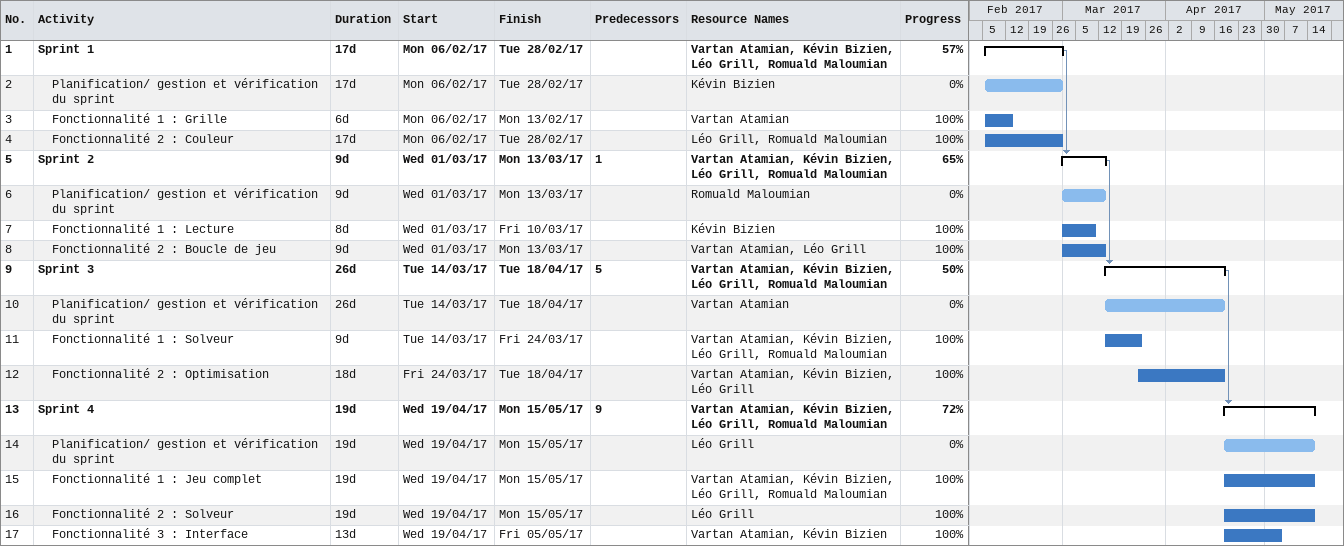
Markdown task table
| ID | Level | Task | Duration | Start | Finish | Predecessors | Resources | % complete |
|---|---|---|---|---|---|---|---|---|
| 1 | 1 | **Sprint 1** | 17d | 2017-02-06 | 2017-02-28 |  | Vartan Atamian, Kévin Bizien, Léo Grill, Romuald Maloumian | 57 |
| 2 | 2 | Planification/ gestion et vérification du sprint | 17d | 2017-02-06 | 2017-02-28 |  | Kévin Bizien | 0 |
| 3 | 2 | Fonctionnalité 1 : Grille | 6d | 2017-02-06 | 2017-02-13 |  | Vartan Atamian | 100 |
| 4 | 2 | Fonctionnalité 2 : Couleur | 17d | 2017-02-06 | 2017-02-28 |  | Léo Grill, Romuald Maloumian | 100 |
| 5 | 1 | **Sprint 2** | 9d | 2017-03-01 | 2017-03-13 | 1 | Vartan Atamian, Kévin Bizien, Léo Grill, Romuald Maloumian | 65 |
| 6 | 2 | Planification/ gestion et vérification du sprint | 9d | 2017-03-01 | 2017-03-13 |  | Romuald Maloumian | 0 |
| 7 | 2 | Fonctionnalité 1 : Lecture | 8d | 2017-03-01 | 2017-03-10 |  | Kévin Bizien | 100 |
| 8 | 2 | Fonctionnalité 2 : Boucle de jeu | 9d | 2017-03-01 | 2017-03-13 |  | Vartan Atamian, Léo Grill | 100 |
| 9 | 1 | **Sprint 3** | 26d | 2017-03-14 | 2017-04-18 | 5 | Vartan Atamian, Kévin Bizien, Léo Grill, Romuald Maloumian | 50 |
| 10 | 2 | Planification/ gestion et vérification du sprint | 26d | 2017-03-14 | 2017-04-18 |  | Vartan Atamian | 0 |
| 11 | 2 | Fonctionnalité 1 : Solveur | 9d | 2017-03-14 | 2017-03-24 |  | Vartan Atamian, Kévin Bizien, Léo Grill, Romuald Maloumian | 100 |
| 12 | 2 | Fonctionnalité 2 : Optimisation | 18d | 2017-03-24 | 2017-04-18 |  | Vartan Atamian, Kévin Bizien, Léo Grill | 100 |
| 13 | 1 | **Sprint 4** | 19d | 2017-04-19 | 2017-05-15 | 9 | Vartan Atamian, Kévin Bizien, Léo Grill, Romuald Maloumian | 72 |
| 14 | 2 | Planification/ gestion et vérification du sprint | 19d | 2017-04-19 | 2017-05-15 |  | Léo Grill | 0 |
| 15 | 2 | Fonctionnalité 1 : Jeu complet | 19d | 2017-04-19 | 2017-05-15 |  | Vartan Atamian, Kévin Bizien, Léo Grill, Romuald Maloumian | 100 |
| 16 | 2 | Fonctionnalité 2 : Solveur | 19d | 2017-04-19 | 2017-05-15 |  | Léo Grill | 100 |
| 17 | 2 | Fonctionnalité 3 : Interface | 13d | 2017-04-19 | 2017-05-05 |  | Vartan Atamian, Kévin Bizien | 100 |
